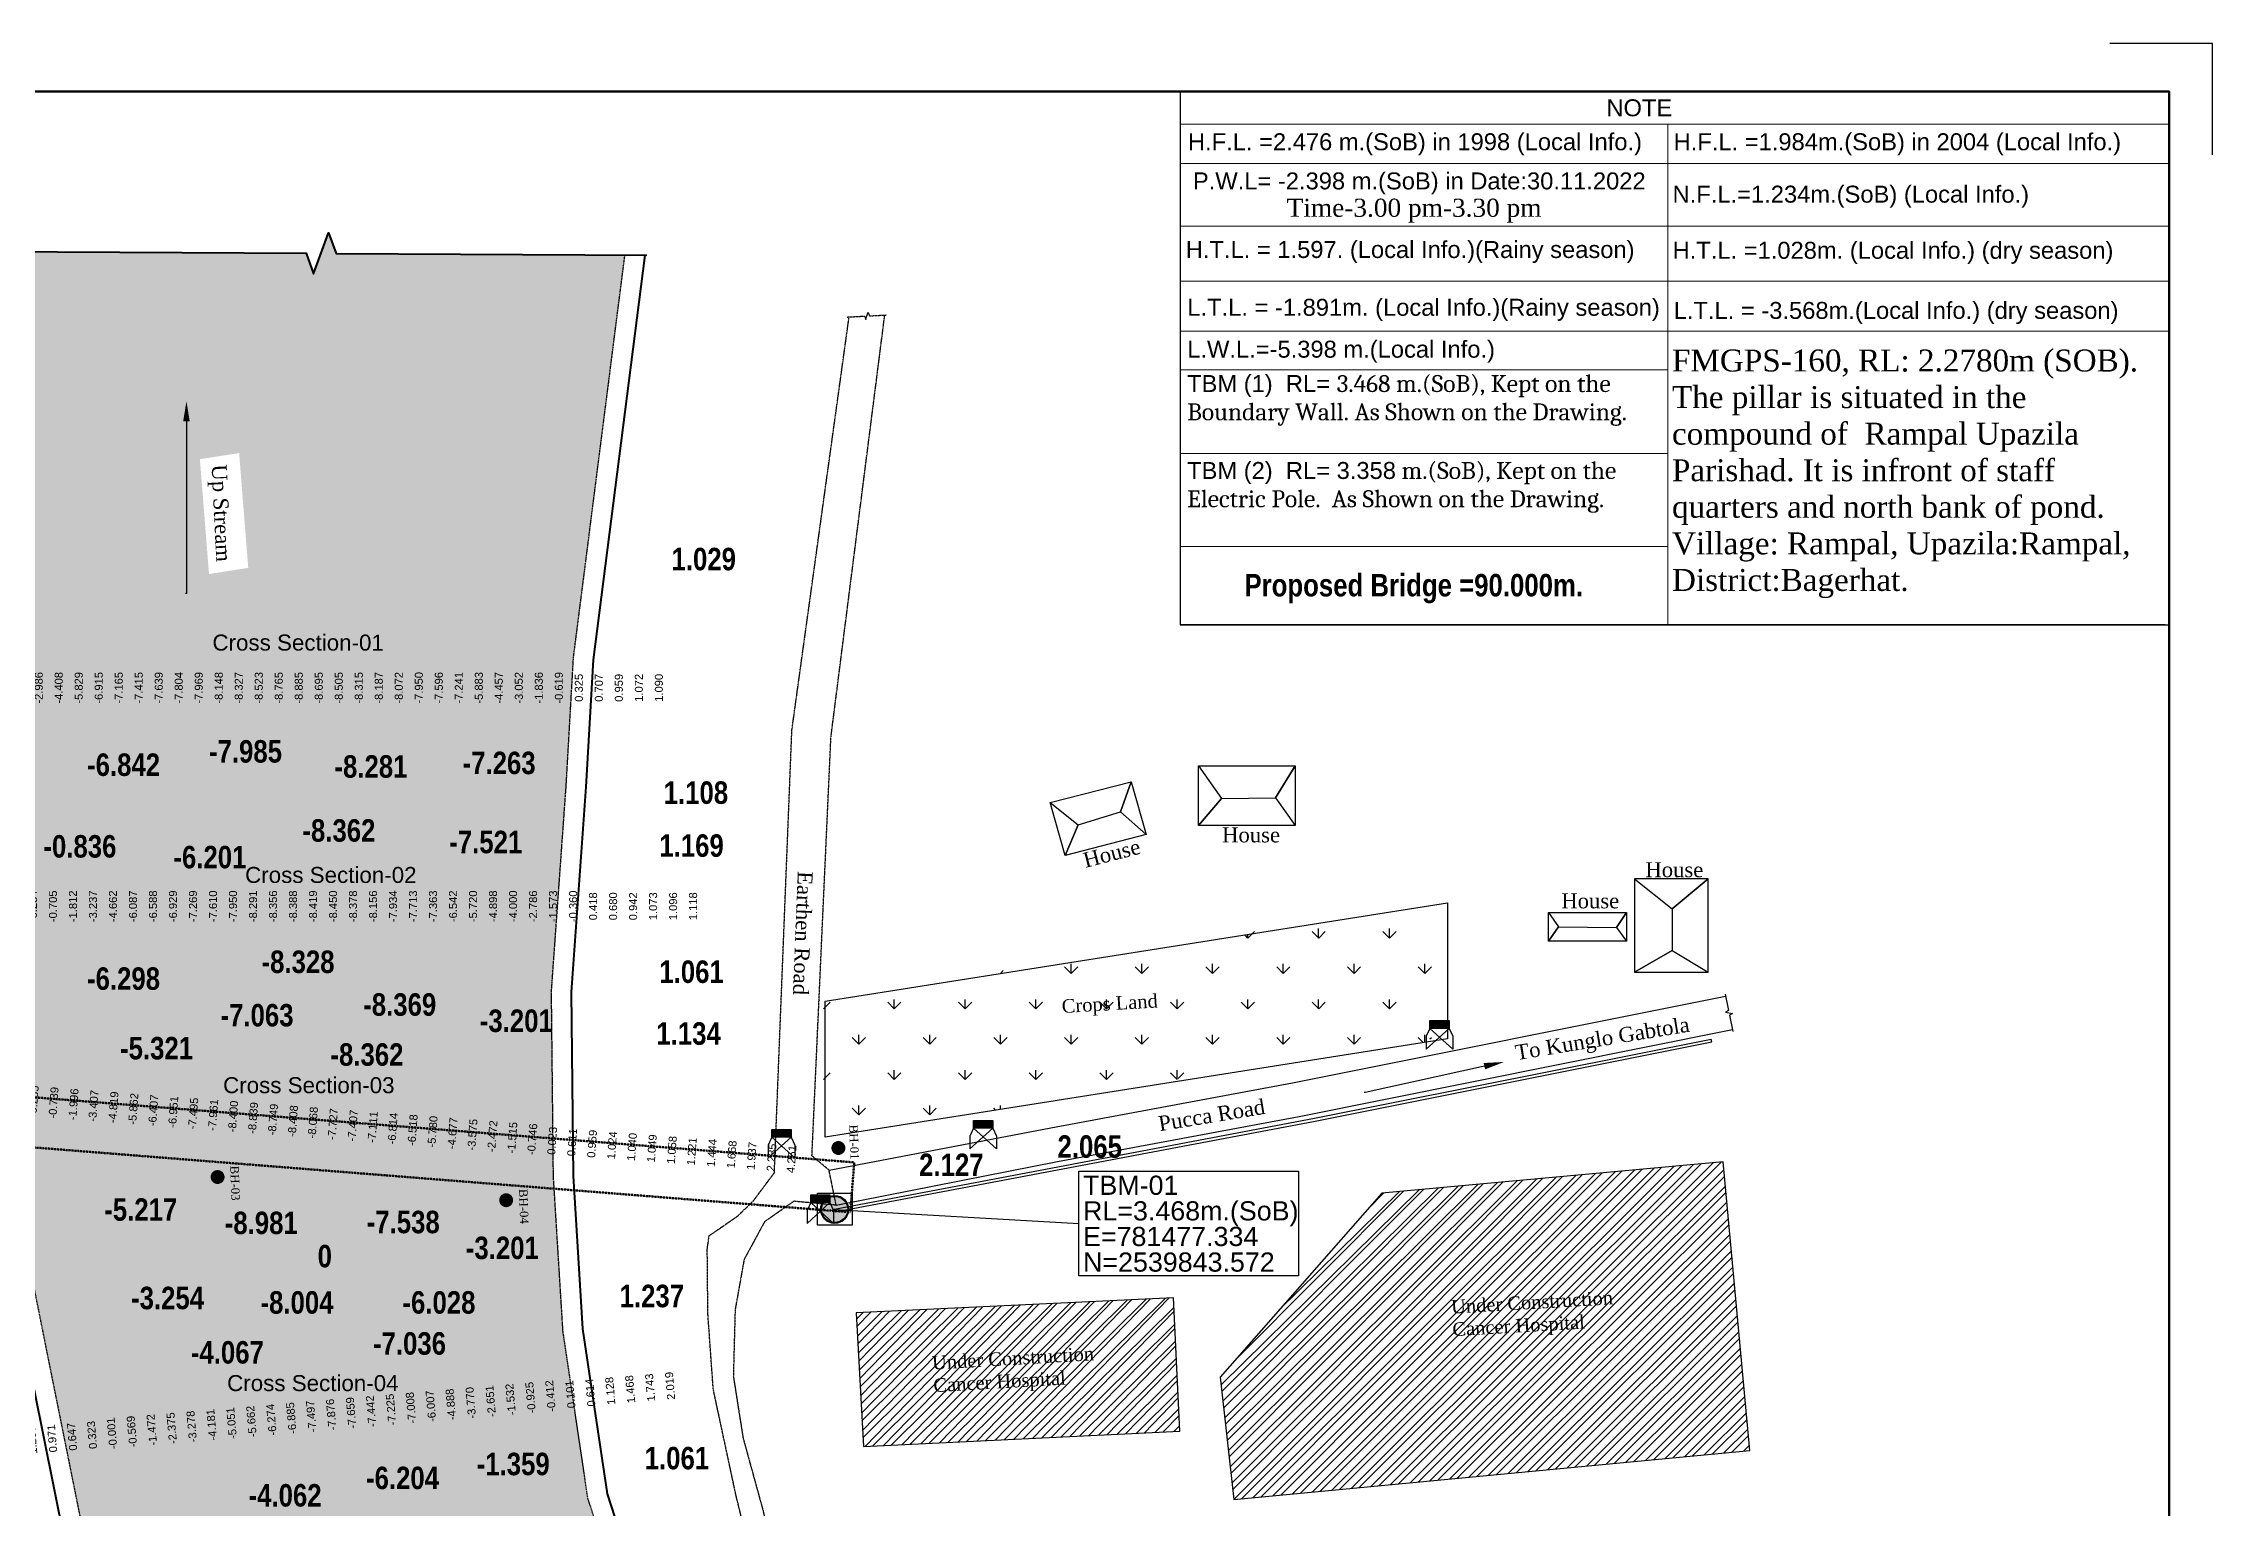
# Model space of a CAD drawing. Header units: inches. Extents: x 215676 to 3518780154, y 2761699 to 325936546.
# Drawn here: x 111645690 to 111862565, y 10021723 to 10168193 of the extents above; entities that cross this region are included whole.
import ezdxf
from ezdxf import colors
from ezdxf.entities.mleader import LeaderData, LeaderLine
from ezdxf.enums import TextEntityAlignment as Align
from ezdxf.math import Vec2, Vec3

# ---------------------------------------------------------------- set-up
doc = ezdxf.new("R2010")
doc.units = ezdxf.units.IN
doc.header["$LTSCALE"] = 20
doc.header["$MEASUREMENT"] = 0
doc.linetypes.add('DASHED', pattern=[0.75, 0.5, -0.25])
doc.linetypes.add('DASHED2', pattern=[0.375, 0.25, -0.125])
for name, color, linetype in [('BM_TBM', 1, 'Continuous'), ('BORE HOLE', 1, 'Continuous'), ('Chainage_TXT', 7, 'Continuous'), ('Crops Land', 74, 'Continuous'), ('ELECTRIC POLE', 1, 'Continuous'), ('proposed', 1, 'Continuous'), ('RL', 1, 'Continuous'), ('Text', 7, 'Continuous')]:
    doc.layers.add(name, color=color, linetype=linetype)
for name, color, linetype, lineweight in [('Boundary wall', 3, 'Continuous', 30), ('BUILDING', 5, 'Continuous', 30), ('KATCHA ROAD', 7, 'Continuous', 20), ('KHAL+RIVER BANK', 160, 'Continuous', 18), ('Pucca Road', 1, 'Continuous', 30), ('SHED', 7, 'Continuous', 30), ('Water Body', 4, 'Continuous', 18), ('Water Line', 4, 'DASHED', 18)]:
    doc.layers.add(name, color=color, linetype=linetype, lineweight=lineweight)
doc.styles.add('MtXpl_Arial_Narrow', font='ARIALNB.TTF')
doc.styles.get("Standard").update_dxf_attribs({"font": 'times.ttf', "height": 1})
doc.styles.add('SWIS', font='times.ttf')
doc.styles.add('text', font='arial.ttf')
doc.styles.add('TR', font='times.ttf')
doc.dimstyles.get("Standard").update_dxf_attribs({"dimtxt": 0.18, "dimasz": 0.18, "dimexe": 0.18, "dimexo": 0.0625, "dimgap": 0.09, "dimtad": 0, "dimtih": 1, "dimtoh": 1, "dimdec": 4, "dimzin": 0, "dimdsep": 46, "dimtxsty": 'Standard', "dimcen": 0.09, "dimadec": 0, "dimazin": 0, "dimtfac": 1, "dimtdec": 4, "dimtofl": 0, "dimtmove": 0, "dimatfit": 3, "dimfxl": 1, "dimtolj": 1, "dimtzin": 0, "dimarcsym": 0})

# ---------------------------------------------------------------- blocks, each defined once
blk = doc.blocks.new('eeee')
at = {"layer": 'ELECTRIC POLE'}
for p, q in [((353314.0216475676, 2673551.64898157), (353315.7394676891, 2673551.64898157)), ((353314.0216475676, 2673550.959405303), (353314.0216475676, 2673551.64898157)), ((353315.7394676891, 2673551.64898157), (353315.7394676891, 2673550.959405303)), ((353314.0216475676, 2673550.959405303), (353313.699718081, 2673550.258974852)), ((353313.699718081, 2673549.118617038), (353315.7394676891, 2673550.959405303)), ((353313.699718081, 2673550.258974852), (353313.699718081, 2673549.118617038)), ((353315.7394676891, 2673550.959405303), (353314.0216475676, 2673550.959405303)), ((353316.0613971761, 2673549.118617038), (353314.0216475676, 2673550.959405303)), ((353315.7394676891, 2673550.959405303), (353316.0613971761, 2673550.258974852)), ((353316.0613971761, 2673550.258974852), (353316.0613971761, 2673549.118617038))]:
    blk.add_line(p, q, dxfattribs=at)
blk.add_solid([(353314.0216475676, 2673551.64898157), (353315.7394676891, 2673551.64898157), (353314.0216475676, 2673550.959405303), (353315.7394676891, 2673550.959405303)], dxfattribs=at)
blk = doc.blocks.new('jhg')
at = {"layer": 'RL', "lineweight": 5, "style": 'text'}
for s, p in [('1.489', (772845.2215620347, 2500598.103621385)), ('1.028', (772847.2215620347, 2500598.103621385)), ('0.568', (772849.2215620347, 2500598.103621385)), ('0.108', (772851.2215620347, 2500598.103621385)), ('-0.863', (772853.2215620347, 2500598.103621385)), ('-1.882', (772855.2215620347, 2500598.103621385)), ('-2.986', (772857.2215620347, 2500598.103621385)), ('-4.408', (772859.2215620347, 2500598.103621385)), ('-5.829', (772861.2215620347, 2500598.103621385)), ('-6.915', (772863.2215620347, 2500598.103621385)), ('-7.165', (772865.2215620347, 2500598.103621385)), ('-7.415', (772867.2215620347, 2500598.103621385)), ('-7.639', (772869.2215620347, 2500598.103621385)), ('-7.804', (772871.2215620347, 2500598.103621385)), ('-7.969', (772873.2215620347, 2500598.103621385)), ('-8.148', (772875.2215620347, 2500598.103621385)), ('-8.327', (772877.2215620347, 2500598.103621385)), ('-8.523', (772879.2215620347, 2500598.103621385)), ('-8.765', (772881.2215620347, 2500598.103621385)), ('-8.885', (772883.2215620347, 2500598.103621385)), ('-8.695', (772885.2215620347, 2500598.103621385)), ('-8.505', (772887.2215620347, 2500598.103621385)), ('-8.315', (772889.2215620347, 2500598.103621385)), ('-8.187', (772891.2215620347, 2500598.103621385)), ('-8.072', (772893.2215620347, 2500598.103621385)), ('-7.950', (772895.2215620347, 2500598.103621385)), ('-7.596', (772897.2215620347, 2500598.103621385)), ('-7.241', (772899.2215620347, 2500598.103621385)), ('-5.883', (772901.2215620347, 2500598.103621385)), ('-4.457', (772903.2215620347, 2500598.103621385)), ('-3.052', (772905.2215620347, 2500598.103621385)), ('-1.836', (772907.2215620347, 2500598.103621385)), ('-0.619', (772909.2215620347, 2500598.103621385)), ('0.325', (772911.2215620347, 2500598.103621385)), ('0.707', (772913.2215620347, 2500598.103621385)), ('0.959', (772915.2215620347, 2500598.103621385)), ('1.072', (772917.2215620347, 2500598.103621385)), ('1.090', (772919.2215620347, 2500598.103621385))]:
    blk.add_text(s, height=0.8, rotation=90, dxfattribs=at).set_placement(p, align=Align.MIDDLE_CENTER)
blk = doc.blocks.new('zxbzcbzb')
at = {"layer": 'RL', "lineweight": 5, "style": 'text'}
for s, p in [('1.044', (772845.8975965708, 2500599.668045709)), ('1.389', (772847.8975965708, 2500599.668045709)), ('1.733', (772849.8975965708, 2500599.668045709)), ('0.709', (772851.8975965708, 2500599.668045709)), ('0.137', (772853.8975965708, 2500599.668045709)), ('-0.284', (772855.8975965708, 2500599.668045709)), ('-0.705', (772857.8975965708, 2500599.668045709)), ('-1.812', (772859.8975965708, 2500599.668045709)), ('-3.237', (772861.8975965708, 2500599.668045709)), ('-4.662', (772863.8975965708, 2500599.668045709)), ('-6.087', (772865.8975965708, 2500599.668045709)), ('-6.588', (772867.8975965708, 2500599.668045709)), ('-6.929', (772869.8975965708, 2500599.668045709)), ('-7.269', (772871.8975965708, 2500599.668045709)), ('-7.610', (772873.8975965708, 2500599.668045709)), ('-7.950', (772875.8975965708, 2500599.668045709)), ('-8.291', (772877.8975965708, 2500599.668045709)), ('-8.356', (772879.8975965708, 2500599.668045709)), ('-8.388', (772881.8975965708, 2500599.668045709)), ('-8.419', (772883.8975965708, 2500599.668045709)), ('-8.450', (772885.8975965708, 2500599.668045709)), ('-8.378', (772887.8975965708, 2500599.668045709)), ('-8.156', (772889.8975965708, 2500599.668045709)), ('-7.934', (772891.8975965708, 2500599.668045709)), ('-7.713', (772893.8975965708, 2500599.668045709)), ('-7.363', (772895.8975965708, 2500599.668045709)), ('-6.542', (772897.8975965708, 2500599.668045709)), ('-5.720', (772899.8975965708, 2500599.668045709)), ('-4.898', (772901.8975965708, 2500599.668045709)), ('-4.000', (772903.8975965708, 2500599.668045709)), ('-2.786', (772905.8975965708, 2500599.668045709)), ('-1.573', (772907.8975965708, 2500599.668045709)), ('-0.360', (772909.8975965708, 2500599.668045709)), ('0.418', (772911.8975965708, 2500599.668045709)), ('0.680', (772913.8975965708, 2500599.668045709)), ('0.942', (772915.8975965708, 2500599.668045709)), ('1.073', (772917.8975965708, 2500599.668045709)), ('1.096', (772919.8975965708, 2500599.668045709)), ('1.118', (772921.8975965708, 2500599.668045709))]:
    blk.add_text(s, height=0.8, rotation=90, dxfattribs=at).set_placement(p, align=Align.MIDDLE_CENTER)
blk = doc.blocks.new('sdbfndn')
at = {"layer": 'RL', "lineweight": 5, "style": 'text'}
for s, p in [('2.169', (772886.1474310823, 2500595.00364748)), ('1.720', (772888.1474310823, 2500595.00364748)), ('0.913', (772890.1474310823, 2500595.00364748)), ('0.270', (772892.1474310823, 2500595.00364748)), ('-0.235', (772894.1474310823, 2500595.00364748)), ('-0.739', (772896.1474310823, 2500595.00364748)), ('-1.996', (772898.1474310823, 2500595.00364748)), ('-3.407', (772900.1474310823, 2500595.00364748)), ('-4.819', (772902.1474310823, 2500595.00364748)), ('-5.862', (772904.1474310823, 2500595.00364748)), ('-6.407', (772906.1474310823, 2500595.00364748)), ('-6.951', (772908.1474310823, 2500595.00364748)), ('-7.495', (772910.1474310823, 2500595.00364748)), ('-7.961', (772912.1474310823, 2500595.00364748)), ('-8.400', (772914.1474310823, 2500595.00364748)), ('-8.839', (772916.1474310823, 2500595.00364748)), ('-8.749', (772918.1474310823, 2500595.00364748)), ('-8.408', (772920.1474310823, 2500595.00364748)), ('-8.068', (772922.1474310823, 2500595.00364748)), ('-7.727', (772924.1474310823, 2500595.00364748)), ('-7.407', (772926.1474310823, 2500595.00364748)), ('-7.111', (772928.1474310823, 2500595.00364748)), ('-6.814', (772930.1474310823, 2500595.00364748)), ('-6.518', (772932.1474310823, 2500595.00364748)), ('-5.780', (772934.1474310823, 2500595.00364748)), ('-4.677', (772936.1474310823, 2500595.00364748)), ('-3.575', (772938.1474310823, 2500595.00364748)), ('-2.472', (772940.1474310823, 2500595.00364748)), ('-1.515', (772942.1474310823, 2500595.00364748)), ('-0.746', (772944.1474310823, 2500595.00364748)), ('0.023', (772946.1474310823, 2500595.00364748)), ('0.611', (772948.1474310823, 2500595.00364748)), ('0.959', (772950.1474310823, 2500595.00364748)), ('1.024', (772952.1474310823, 2500595.00364748)), ('1.040', (772954.1474310823, 2500595.00364748)), ('1.049', (772956.1474310823, 2500595.00364748)), ('1.058', (772958.1474310823, 2500595.00364748)), ('1.221', (772960.1474310823, 2500595.00364748)), ('1.444', (772962.1474310823, 2500595.00364748)), ('1.668', (772964.1474310823, 2500595.00364748)), ('1.937', (772966.1474310823, 2500595.00364748)), ('2.235', (772968.1474310823, 2500595.00364748)), ('4.251', (772970.1474310823, 2500595.00364748))]:
    blk.add_text(s, height=0.8, rotation=90, dxfattribs=at).set_placement(p, align=Align.MIDDLE_CENTER)
blk = doc.blocks.new('dfgnfgjm')
at = {"layer": 'RL', "lineweight": 5, "style": 'text'}
for s, p in [('1.809', (773051.0267442473, 2500607.305582792)), ('1.860', (773053.0267442473, 2500607.305582792)), ('1.765', (773055.0267442473, 2500607.305582792)), ('1.512', (773057.0267442473, 2500607.305582792)), ('1.260', (773059.0267442473, 2500607.305582792)), ('0.971', (773061.0267442473, 2500607.305582792)), ('0.647', (773063.0267442473, 2500607.305582792)), ('0.323', (773065.0267442473, 2500607.305582792)), ('-0.001', (773067.0267442473, 2500607.305582792)), ('-0.569', (773069.0267442473, 2500607.305582792)), ('-1.472', (773071.0267442473, 2500607.305582792)), ('-2.375', (773073.0267442473, 2500607.305582792)), ('-3.278', (773075.0267442473, 2500607.305582792)), ('-4.181', (773077.0267442473, 2500607.305582792)), ('-5.051', (773079.0267442473, 2500607.305582792)), ('-5.662', (773081.0267442473, 2500607.305582792)), ('-6.274', (773083.0267442473, 2500607.305582792)), ('-6.885', (773085.0267442473, 2500607.305582792)), ('-7.497', (773087.0267442473, 2500607.305582792)), ('-7.876', (773089.0267442473, 2500607.305582792)), ('-7.659', (773091.0267442473, 2500607.305582792)), ('-7.442', (773093.0267442473, 2500607.305582792)), ('-7.225', (773095.0267442473, 2500607.305582792)), ('-7.008', (773097.0267442473, 2500607.305582792)), ('-6.007', (773099.0267442473, 2500607.305582792)), ('-4.888', (773101.0267442473, 2500607.305582792)), ('-3.770', (773103.0267442473, 2500607.305582792)), ('-2.651', (773105.0267442473, 2500607.305582792)), ('-1.532', (773107.0267442473, 2500607.305582792)), ('-0.925', (773109.0267442473, 2500607.305582792)), ('-0.412', (773111.0267442473, 2500607.305582792)), ('0.101', (773113.0267442473, 2500607.305582792)), ('0.614', (773115.0267442473, 2500607.305582792)), ('1.128', (773117.0267442473, 2500607.305582792)), ('1.468', (773119.0267442473, 2500607.305582792)), ('1.743', (773121.0267442473, 2500607.305582792)), ('2.019', (773123.0267442473, 2500607.305582792))]:
    blk.add_text(s, height=0.8, rotation=90, dxfattribs=at).set_placement(p, align=Align.MIDDLE_CENTER)

msp = doc.modelspace()

# ---------------------------------------------------------------- hatches: boundary and pattern name
at = {"layer": 'BM_TBM', "ltscale": 0.2}
h = msp.add_hatch(color=2, dxfattribs=at)
h.set_gradient(color1=(255, 255, 0), color2=(255, 255, 92), one_color=1, tint=0.6800000071525574)
edge = h.paths.add_edge_path()
edge.add_ellipse((111724796.4839325, 10051551.14379311), major_axis=(941.6691610913823, 941.6691610913823), ratio=0.9999999985270128, start_angle=0, end_angle=360)
h = msp.add_hatch(color=2, dxfattribs=at)
h.set_gradient(color1=(255, 255, 0), color2=(255, 255, 92), one_color=1, tint=0.6800000071525574)
edge = h.paths.add_edge_path()
edge.add_ellipse((111724796.4839325, 10051551.14379311), major_axis=(941.6691610913823, 941.6691610913823), ratio=0.9999999985270128, start_angle=0, end_angle=360)
at = {"layer": 'BORE HOLE', "ltscale": 0.2}
for points in [[(111725816.4473724, 10057965.48225784, 1), (111724530.2687683, 10057430.86993027, 1)], [(111663750.1998138, 10055060.20210838, 1), (111662464.021225, 10054525.58978081, 1)], [(111692600.2350769, 10052738.79757309, 1), (111691314.0564728, 10052204.18524551, 1)]]:
    msp.add_hatch(color=256, dxfattribs=at).paths.add_polyline_path(points)
at = {"layer": 'BUILDING', "lineweight": 20, "ltscale": 0.2}
h = msp.add_hatch(dxfattribs=at)
h.set_pattern_fill('ANSI32', color=256, scale=3371.745232298785, style=0)
h.set_pattern_definition([(45, (-660726829.5160828, -2490519582.856207), (-894.0689693219556, 894.0689693219558), []), (45, (-660726233.470108, -2490519582.856207), (-894.0689693219556, 894.0689693219558), [])])
h.paths.add_polyline_path([(111763355.6894836, 10034786.66028404), (111764699.1458435, 10022536.25842476), (111816303.1126862, 10027435.74766731), (111813624.3211365, 10056307.78480148), (111779495.6067657, 10053177.82772446)])
h.paths.add_polyline_path([(111758675.7382965, 10042724.81100464), (111726948.4819794, 10041203.85338211), (111727672.4940033, 10027839.92029381), (111759316.588974, 10029356.63194275)])
h.paths.add_polyline_path([(111786241.2205421, 10038004.88355655), (111802794.4008981, 10038973.89294847), (111802491.2529179, 10044152.44253991), (111785938.0725619, 10043183.43314799)], flags=24)
h.paths.add_polyline_path([(111734349.5104896, 10032405.08097858), (111750902.6908456, 10033374.0903705), (111750599.5428654, 10038552.63996194), (111734046.3625094, 10037583.63057002)], flags=24)
at = {"layer": 'Crops Land'}
h = msp.add_hatch(dxfattribs=at)
h.set_pattern_fill('GRASS', color=256, scale=5000)
h.set_pattern_definition([(90, (-660726829.5160828, -2490519582.856207), (-3535.533904999999, 3535.533904999999), [937.5, -6133.567814999999]), (45, (-660726829.5160828, -2490519582.856207), (-3535.533905932738, 3535.533905932738), [937.5000000000001, -4062.5]), (135, (-660726829.5160828, -2490519582.856207), (-3535.533905932738, -3535.533905932738), [937.5, -4062.5])])
h.paths.add_polyline_path([(111786080.8789062, 10068626.66665077), (111786080.8789062, 10082217.23802567), (111723853.2267151, 10072385.75999832), (111723853.2267151, 10058795.18862534)])
h.paths.add_polyline_path([(111747178.7450737, 10070367.00088213), (111757238.4544735, 10070955.88789229), (111757069.3239997, 10073845.07272353), (111747009.6145999, 10073256.18571338)], flags=24)
at = {"layer": 'Water Line', "linetype": 'Continuous', "lineweight": 9, "ltscale": 15, "true_color": 0x7aafdf}
h = msp.add_hatch(dxfattribs=at)
h.set_pattern_fill('ANSI33', color=143, scale=8000, angle=25)
h.set_pattern_definition([(70, (-660726829.5160828, -2490519582.856207), (-1879.385241571816, 684.0402866513374), []), (70, (-660725547.8033142, -2490518985.183729), (-1879.385241571816, 684.0402866513374), [999.9999999999994, -499.9999999999997])])
h.paths.add_polyline_path([(111698686.4816437, 10106720.01755714), (111703831.033905, 10147010.45431328), (111674946.7710114, 10147182.42107201), (111674209.0522308, 10149247.45777512), (111672684.5429688, 10145135.24499893), (111671946.8241882, 10147200.28170204), (111643067.7986298, 10147372.21727753), (111641079.9610291, 10133920.87236977), (111639458.9817963, 10123324.06024361), (111638763.1116943, 10104002.30289841), (111639725.6915894, 10086912.66970062), (111641247.0884857, 10065253.32139778), (111641416.7754517, 10064127.98605919), (111696631.3026428, 10059825.25459862), (111696488.2424011, 10073361.21586037), (111697961.2363281, 10093954.64956474)])
h.paths.add_polyline_path([(111696631.3026428, 10059825.25459862), (111641416.7754517, 10064127.98605919), (111642393.7262268, 10057649.0141449), (111696819.7466278, 10052654.83206367), (111696683.8175201, 10054856.44303322)])
h.paths.add_polyline_path([(111696819.7466278, 10052654.83206367), (111642393.7262268, 10057649.0141449), (111643669.8183136, 10049186.18749809), (111649747.8887482, 10018993.34418488), (111654974.1407623, 9998379.66620636), (111666255.8253326, 9973152.577419281), (111680225.1435547, 9950176.781925201), (111701104.0677643, 9957212.625404358), (111702472.830368, 9955499.413642883), (111702578.2269897, 9959883.853622437), (111703946.9895935, 9958170.641857147), (111724853.6559448, 9965215.833967209), (111713389.0377045, 9987882.243221283), (111704795.4252472, 10008198.28458595), (111700132.3968353, 10022643.0611248), (111697639.1253815, 10039383.55228233)])
h.paths.add_polyline_path([(111661338.141098, 10126598.43888474), (111662248.7891083, 10115111.77441216), (111666171.7216187, 10115724.18775177), (111665261.0736237, 10127210.85222435)], flags=16)

# ---------------------------------------------------------------- linework, layer by layer
at = {"lineweight": 25}
for p, q in [((111858223.9983978, 10163372.91846657, 1.452741127394574e-06), (111759338.1265411, 10163372.00911903, 1.452741127394574e-06)), ((111759338.1265411, 10163372.00911903, 1.452741127394574e-06), (111759338.6367798, 10110033.91432571, 1.452741127394574e-06)), ((111858224.5086365, 10110034.82367706, 1.452741127394574e-06), (111858223.9983978, 10163372.91846657, 1.452741127394574e-06)), ((111759338.6367798, 10110033.91432571, 1.452741127394574e-06), (111858224.5086365, 10110034.82367706, 1.452741127394574e-06))]:
    msp.add_line(p, q, dxfattribs=at)
at = {"lineweight": 15}
for p, q in [((111759338.1577148, 10160120.67347145, 1.488188772214016e-06), (111858224.0283661, 10160121.58282089, 1.488188772214016e-06)), ((111808088.0845642, 10160121.12149429, 1.488188772214016e-06), (111808088.3143463, 10133096.74858475, 1.488188772214016e-06)), ((111759338.1927948, 10156184.14847374, 1.488188772214016e-06), (111858224.0646515, 10156185.05781937, 1.488188772214016e-06)), ((111759338.2506256, 10149909.96989632, 1.488188772214016e-06), (111858224.1224823, 10149910.87924767, 1.488188772214016e-06)), ((111759338.3013763, 10144403.76788139, 1.488188772214016e-06), (111858224.173233, 10144404.67723083, 1.488188772214016e-06)), ((111759338.3475037, 10139399.8266983, 1.488188772214016e-06), (111858224.2193604, 10139400.73604584, 1.488188772214016e-06)), ((111759338.3961487, 10135546.55378151, 1.488188772214016e-06), (111808088.291748, 10135547.0295372, 1.488188772214016e-06)), ((111808088.3143463, 10133096.74858475, 1.488188772214016e-06), (111808088.5269165, 10110034.36234665, 1.488188772214016e-06)), ((111759338.4732971, 10127176.53050804, 1.488188772214016e-06), (111808088.3688965, 10127177.00626373, 1.488188772214016e-06)), ((111759338.5447845, 10117863.41700172, 1.488188772214016e-06), (111808088.4547424, 10117863.89274979, 1.488188772214016e-06))]:
    msp.add_line(p, q, dxfattribs=at)
msp.add_lwpolyline([(111505423.9983978, 9913892.918466568), (111858223.9983978, 9913892.918466568), (111858223.9983978, 10163372.91846657), (111505423.9983978, 10163372.91846657)], close=True)
at = {"lineweight": 50}
msp.add_lwpolyline([(111505423.9983978, 9913892.918466568), (111858223.9983978, 9913892.918466568), (111858223.9983978, 10163372.91846657), (111505423.9983978, 10163372.91846657)], close=True, dxfattribs=at)
at = {"lineweight": 25}
msp.add_lwpolyline([(111759337.957962, 10110035.39817619), (111857804.9197235, 10110035.160923), (111759337.957962, 10110035.39817619), (111831754.099884, 10110035.22369003)], dxfattribs=at)
at = {"elevation": -10495.00355915564}
msp.add_lwpolyline([(111749208.2249146, 10055372.01473618), (111771165.71875, 10055372.01473618), (111771165.71875, 10044917.72454262), (111749208.2249146, 10044917.72454262)], close=True, dxfattribs=at)
at = {"layer": 'BM_TBM', "elevation": -8464.184627298235}
msp.add_lwpolyline([(111723096.3176117, 10053169.70538139), (111726539.2971802, 10053169.70538139), (111726539.2971802, 10049974.4095993), (111723096.3176117, 10049974.4095993)], close=True, dxfattribs=at)
at = {"layer": 'BM_TBM'}
for major_axis, ratio, start_param, end_param in [((941.6691610913823, 941.6691610913823), 0.9999999985270126, 5.497787143045644, 11.78097245022523), ((941.6691610913823, 941.6691610913823), 0.9999999985270126, 5.497787143045644, 11.78097245022523), ((-987.5904524701356, 987.5904524701365), 0.9999999992006499, 3.926990817386916, 10.2101761245665), ((-987.5904524701356, 987.5904524701365), 0.9999999992006499, 3.926990817386916, 10.2101761245665), ((972.2833554080814, 972.2833554080814), 0.999999998828293, 5.497787143196285, 11.78097245037587), ((972.2833554080814, 972.2833554080814), 0.999999998828293, 5.497787143196285, 11.78097245037587), ((956.9762582384941, 956.9762582384941), 0.9999999986687579, 5.497787143116517, 11.7809724502961), ((956.9762582384941, 956.9762582384941), 0.9999999986687579, 5.497787143116517, 11.7809724502961), ((-926.3620634861194, 926.3620634861194), 0.9999999998729082, 3.926990817050788, 10.21017612423037), ((-926.3620634861194, 926.3620634861194), 0.9999999998729082, 3.926990817050788, 10.21017612423037)]:
    msp.add_ellipse((111724796.4839325, 10051551.14379311, 3468), major_axis=major_axis, ratio=ratio, start_param=start_param, end_param=end_param, dxfattribs=at)
msp.add_point((111724796.4839325, 10051551.14379311, 3468), dxfattribs=at)
msp.add_point((111724796.4839325, 10051551.14379311, 3468), dxfattribs=at)
at = {"layer": 'Boundary wall', "lineweight": 30}
msp.add_lwpolyline([(111812433.4909668, 10068558.1983242), (111772780.8398132, 10060638.21089745), (111724796.136673, 10051550.94901085), (111724842.6544342, 10051305.31493759), (111772828.5830688, 10060392.80890656), (111812482.4573364, 10068313.04063034)], close=True, dxfattribs=at)
at = {"layer": 'BUILDING', "lineweight": 30}
for points in [[(111779495.6067657, 10053177.82772446), (111763355.6894836, 10034786.66028404), (111764699.1458435, 10022536.25842476), (111816303.1126862, 10027435.74766731), (111813624.3211365, 10056307.78480148)], [(111758675.7382965, 10042724.81100464), (111726948.4819794, 10041203.85338211), (111727672.4940033, 10027839.92029381), (111759316.588974, 10029356.63194275), (111758675.7382965, 10042724.81100464)]]:
    msp.add_lwpolyline(points, close=True, dxfattribs=at)
at = {"layer": 'Crops Land'}
msp.add_lwpolyline([(111723853.2267151, 10072385.75999832), (111786080.8789062, 10082217.23802567), (111786080.8789062, 10068626.66665077), (111723853.2267151, 10058795.18862534)], close=True, dxfattribs=at)
at = {"layer": 'Defpoints', "color": 1, "linetype": 'Continuous', "lineweight": 30}
msp.add_lwpolyline([(111862560.2777405, 10157038.79311371), (111862564.9785309, 10168188.29844666), (111852300.5279083, 10168192.62609482)], dxfattribs=at)
at = {"layer": 'KATCHA ROAD', "linetype": 'DASHED2', "lineweight": 25, "ltscale": 2}
for points in [[(111726065.2960663, 10140818.23287964), (111727776.8124237, 10140908.22873306), (111727919.6737366, 10140571.831604), (111728133.261322, 10141270.88084984), (111728276.1226196, 10140934.48372269), (111729987.6390076, 10141024.4795723)], [(111718771.0806427, 10055220.70623779), (111720522.5129852, 10099478.64587021), (111726245.0477295, 10140827.68467712)], [(111724951.7984467, 10051976.02125168), (111724238.577713, 10055488.40352058), (111722531.7280273, 10056908.85771751), (111724428.6072845, 10098794.3919735), (111729807.8873291, 10141015.02777672)]]:
    msp.add_lwpolyline(points, dxfattribs=at)
at = {"layer": 'KATCHA ROAD', "linetype": 'DASHED2', "lineweight": 25, "ltscale": 2, "elevation": 10989}
for points in [[(111717061.0754089, 10014416.77967453), (111714942.6917267, 10022924.32030678), (111712662.8312683, 10033577.09338379), (111712126.389267, 10041100.60632515), (111712062.2578735, 10047585.06599236), (111712251.4048615, 10048922.05530357), (111715076.4879456, 10050871.43816376), (111716645.2920074, 10052373.68910027), (111718771.0806427, 10055220.70623779), (111718771.0806427, 10055220.70623779)], [(111724951.7984467, 10051976.02125168), (111720720.0447845, 10052367.46600533), (111717784.0909119, 10050313.47114372), (111715746.8663483, 10046548.70872498), (111714847.6653595, 10041517.00220108), (111714669.1822205, 10034864.57769775), (111715640.6512451, 10028690.66338539), (111717614.9348145, 10021507.48794365), (111719207.0994263, 10014972.99356079), (111733511.6054382, 9977805.236679077)]]:
    msp.add_lwpolyline(points, dxfattribs=at)
at = {"layer": 'KHAL+RIVER BANK', "lineweight": 40, "ltscale": 15}
for points in [[(111640867.8580933, 10147385.31495285), (111671946.8241882, 10147200.28170204), (111672684.5429688, 10145135.24499893), (111674209.0522308, 10149247.45777512), (111674946.7710114, 10147182.42107201), (111706025.7370911, 10146997.3878212)], [(111678282.508255, 9949522.146766663), (111664481.4839325, 9972221.143795013), (111653077.9089813, 9997720.79286766), (111647797.0222778, 10018549.9641037), (111641699.4812012, 10048839.52789879), (111639257.5800476, 10065033.80265236), (111637729.6361084, 10086786.35800362), (111636761.0843964, 10103982.01502991), (111637464.4498291, 10123511.89035225), (111639102.1903687, 10134218.27610588), (111641047.8549042, 10147384.24331474)], [(111726768.5491028, 9965861.120494843), (111715204.4839172, 9988724.143793106), (111706671.6849365, 10008896.41683769), (111702086.303299, 10023100.66511536), (111699630.0098877, 10039592.87587357), (111698683.165741, 10054928.68188858), (111698488.9975281, 10073300.33686829), (111699957.1851654, 10093826.57556725), (111700679.2754669, 10106536.41075706), (111705845.7402954, 10146998.4594593)]]:
    msp.add_lwpolyline(points, dxfattribs=at)
at = {"layer": 'proposed', "linetype": 'DASHED', "lineweight": 100, "ltscale": 2, "elevation": 3468}
msp.add_lwpolyline([(111636643.3382721, 10058395.50354958), (111726361.1825714, 10051274.51965332), (111726756.7927856, 10056258.84433746), (111637038.9484863, 10063379.82823563)], close=True, dxfattribs=at)
at = {"layer": 'Pucca Road', "ltscale": 0.5, "elevation": 9024}
for points in [[(111724238.577713, 10055488.40352058), (111746405.4076996, 10059705.0043354), (111770567.2309875, 10064223.05283737), (111813858.4602203, 10072895.03551483)], [(111813821.5509338, 10073071.21072197), (111814158.8262024, 10071461.3307209), (111813848.3205719, 10071268.56497383), (111814571.857666, 10071164.72089005), (111814261.3520355, 10070971.95514488), (111814598.6273346, 10069362.07514381)], [(111724951.7984467, 10051976.02125168), (111747078.5566254, 10056342.26137543), (111771245.8982391, 10060861.34175491), (111814561.7180328, 10069538.25035095)]]:
    msp.add_lwpolyline(points, dxfattribs=at)
at = {"layer": 'SHED', "lineweight": 30}
for points in [[(111761178.3145294, 10095925.34143639), (111770836.6795807, 10095925.34143639), (111770836.6795807, 10089956.66180038), (111761178.3145294, 10089956.66180038)], [(111746342.2641144, 10092244.65728378), (111754445.0578461, 10094333.6949234), (111755939.6519928, 10089045.17805099), (111747836.8582611, 10086956.14040947)], [(111812118.3760529, 10084616.84782982), (111804769.1816559, 10084616.84782982), (111804769.1816559, 10075283.3568325), (111812118.3760529, 10075283.3568325)], [(111796174.3506622, 10081256.78995705), (111803959.5248108, 10081256.78995705), (111803959.5248108, 10078394.52204323), (111796174.3506622, 10078394.52204323)]]:
    msp.add_lwpolyline(points, close=True, dxfattribs=at)
for points in [[(111761178.3145294, 10095925.34143639), (111763491.4143982, 10092671.77295113), (111761178.3145294, 10089956.66180038), (111763491.4143982, 10092671.77295113), (111768884.8627472, 10092726.34825134), (111770836.6795807, 10095925.34143639), (111768884.8627472, 10092726.34825134), (111770836.6795807, 10089956.66180038)], [(111746342.2641144, 10092244.65728378), (111749138.3856659, 10090022.72903633), (111747836.8582611, 10086956.14040947), (111749138.3856659, 10090022.72903633), (111753368.4163818, 10091316.85055161), (111754445.0578461, 10094333.6949234), (111753368.4163818, 10091316.85055161), (111755939.6519928, 10089045.17805099)], [(111804769.1816559, 10084616.84782982), (111808546.7689514, 10081622.73823547), (111812118.3760529, 10084616.84782982), (111808546.7689514, 10081622.73823547), (111808546.7689514, 10077459.11526108), (111804769.1816559, 10075283.3568325), (111808546.7689514, 10077459.11526108), (111812118.3760529, 10075283.3568325)], [(111796174.3506622, 10081256.78995705), (111797171.9787598, 10079834.34941483), (111796174.3506622, 10078394.52204323), (111797171.9787598, 10079834.34941483), (111802963.2133179, 10079744.98852158), (111803959.5248108, 10081256.78995705), (111802963.2133179, 10079744.98852158), (111803959.5248108, 10078394.52204323)]]:
    msp.add_lwpolyline(points, dxfattribs=at)
at = {"layer": 'Water Body', "linetype": 'DASHED2', "lineweight": 30, "ltscale": 15}
for points in [[(111680225.1435547, 9950176.781925201), (111666255.8253326, 9973152.577419281), (111654974.1407623, 9998379.66620636), (111649747.8887482, 10018993.34418488), (111643669.8183136, 10049186.18749809), (111641247.0884857, 10065253.32139778), (111639725.6915894, 10086912.66970062), (111638763.1116943, 10104002.30289841), (111639458.9817963, 10123324.06024361), (111641079.9610291, 10133920.87236977), (111643067.7986298, 10147372.21727753)], [(111724853.6559448, 9965215.833967209), (111713389.0377045, 9987882.243221283), (111704795.4252472, 10008198.28458595), (111700132.3968353, 10022643.0611248), (111697639.1253815, 10039383.55228233), (111696683.8175201, 10054856.44303322), (111696488.2424011, 10073361.21586037), (111697961.2363281, 10093954.64956474), (111698686.4816437, 10106720.01755714), (111703831.033905, 10147010.45431328)]]:
    msp.add_lwpolyline(points, dxfattribs=at)

# ---------------------------------------------------------------- block references
at = {"layer": 'Chainage_TXT', "xscale": 1000, "yscale": 1000, "zscale": 1000}
for name, p in [('jhg', (-661211999.4618683, -2490494375.909365)), ('zxbzcbzb', (-661211250.7804871, -2490517794.385667))]:
    msp.add_blockref(name, p, dxfattribs=at)
for name, p, rotation in [('sdbfndn', (-849163393.0987854, -2424519422.754206, 17825.1864751212), 355.6388684041351), ('dfgnfgjm', (-446592650.0415344, -2547123912.783053), 4.864204723822248)]:
    msp.add_blockref(name, p, dxfattribs=dict(at, rotation=rotation))
at = {"layer": 'Text', "xscale": 1123.915077434745, "yscale": 1123.915077434745, "zscale": 1123.915077434745}
for p in [(-285310656.8568573, -2994774572.241415, -3.045521168587584e-07), (-285376435.8568573, -2994785451.241415, -3.045521168587584e-07), (-285356283.856842, -2994784557.241414, -3.045521168587584e-07), (-285372552.8568573, -2994792004.241415, -3.045521168587584e-07)]:
    msp.add_blockref('eeee', p, dxfattribs=at)

# ---------------------------------------------------------------- texts
at = {"color": 6, "lineweight": 13, "style": 'SWIS'}
msp.add_text(' Time-3.00 pm-3.30 pm', height=1807.890457848971, rotation=359.9994752229057, dxfattribs=at).set_placement((111769304.3740082, 10150846.33176994, -0.1415409296114944))
at = {"layer": 'RL', "style": 'MtXpl_Arial_Narrow'}
for s, p in [('1.029', (111708487.9581909, 10115485.48815536)), ('-7.985', (111662245.3582764, 10096247.25453758)), ('-6.842', (111650058.0687103, 10094914.25523758)), ('-8.281', (111674788.4822693, 10094736.5206337)), ('-7.263', (111687598.4736023, 10095091.9869194)), ('1.108', (111707705.4927826, 10092120.06280708)), ('-0.836', (111645690.9123993, 10086747.59378624)), ('-8.362', (111671585.9793701, 10088338.11582184)), ('-7.521', (111686264.1030273, 10087182.84820557)), ('1.169', (111707271.4692841, 10086824.05838776)), ('-6.201', (111658687.0277252, 10085672.11430359)), ('-8.328', (111667498.9753418, 10075201.22328568)), ('1.061', (111707271.4692841, 10074206.8975296)), ('-6.298', (111650051.1694794, 10073518.32221031)), ('-7.063', (111663397.6187286, 10069857.12830734)), ('-8.369', (111677663.2207184, 10070925.94613647)), ('-3.201', (111689320.9178162, 10069305.33722878)), ('1.134', (111706972.1734772, 10068029.6666832)), ('-5.321', (111653353.8701172, 10066557.30368233)), ('-8.362', (111674389.2657776, 10065922.5789299)), ('2.065', (111747078.4839172, 10056717.14379501, 2073)), ('2.127', (111733242.9211273, 10054890.10131264)), ('-5.217', (111651772.7622681, 10050418.47602654)), ('-8.981', (111663822.9996185, 10049080.93932915)), ('-7.538', (111678015.5075226, 10049170.10863686)), ('0', (111673108.6632996, 10045762.26189804)), ('-3.201', (111687923.4810486, 10046584.20163536)), ('-3.254', (111654453.1057739, 10041571.31027603)), ('1.237', (111703299.8669891, 10041770.89440727)), ('-8.004', (111667395.9530334, 10041125.4637394)), ('-6.028', (111681588.4609528, 10041125.4637394)), ('-7.036', (111678642.8448334, 10037023.68142319)), ('-4.067', (111660433.5956268, 10036131.99126434)), ('-1.359', (111689008.614151, 10024966.53439903)), ('1.061', (111705806.8443451, 10025553.46330452)), ('-4.062', (111666202.3579865, 10021830.7592392)), ('-6.204', (111677942.5418396, 10023571.65144157))]:
    msp.add_text(s, height=2248.172575987745, rotation=359.9994752229057, dxfattribs=at).set_placement(p)
at = {"layer": 'SHED', "color": 217, "true_color": 0x93278f, "insert": (111808513.4864655, 10137564.91734695), "char_height": 2194.671010990239, "width": 49120.86542600529, "attachment_point": 1, "rotation": 0.0005281156833594521, "style": 'TR'}
msp.add_mtext('FMGPS-160, RL: 2.2780m (SOB). \\P{\\C7;The pillar is situated in the compound of  Rampal Upazila Parishad. It is infront of staff quarters and north bank of pond. Village: Rampal, Upazila:Rampal, District:Bagerhat.}', dxfattribs=at)
at = {"layer": 'Text', "color": 3, "lineweight": 0, "style": 'text'}
msp.add_text('NOTE', height=1697.173087867455, rotation=359.9994752229057, dxfattribs=at).set_placement((111801953.9884186, 10160898.38657761, -0.141540965877951))
at = {"layer": 'Text', "lineweight": 0, "style": 'text'}
for s, p in [('H.F.L. =2.476 m.(SoB) in 1998 (Local Info.)', (111760118.5378265, 10157501.11904907, -0.1415436014430504)), ('H.F.L. =1.984m.(SoB) in 2004 (Local Info.)', (111808675.1926117, 10157501.11904907, -0.1415436014430504)), ('H.T.L. = 1.597. (Local Info.)(Rainy season)', (111759903.3145294, 10146722.93649101, -0.1415409274340362)), ('H.T.L. =1.028m. (Local Info.) (dry season)', (111808572.6985016, 10146645.16479683, -0.1415436326213104)), ('L.T.L. = -1.891m. (Local Info.)(Rainy season)', (111760057.8160706, 10140942.04868889, -0.1415409582880223)), ('L.T.L. = -3.568m.(Local Info.) (dry season)', (111808685.3517761, 10140631.22259521, -0.1415436013836313)), ('L.W.L.=-5.398 m.(Local Info.)', (111760048.7957764, 10136751.89061165, -28955.31700809582))]:
    msp.add_text(s, height=1697.173087867455, rotation=359.9994752229057, dxfattribs=at).set_placement(p)
at = {"layer": 'Text', "color": 6, "lineweight": 0, "style": 'text'}
msp.add_text('P.W.L= -2.398 m.(SoB) in Date:30.11.2022', height=1697.173087867455, rotation=359.9994752229057, dxfattribs=at).set_placement((111760617.0956573, 10153585.79049683, -0.1415436326213104))
at = {"layer": 'Text', "color": 234, "lineweight": 0, "style": 'text'}
msp.add_text('N.F.L.=1.234m.(SoB) (Local Info.)', height=1697.173087867455, rotation=359.9994752229057, dxfattribs=at).set_placement((111808572.6985016, 10152259.76758575, -0.1415436326213104))
at = {"layer": 'Text', "style": 'TR'}
for s, rotation, p in [('Up Stream', 272.7810089976654, (111663259.3277893, 10126077.71640778)), ('House', 14.50167887814438, (111749701.1939697, 10086445.76010513)), ('Earthen Road', 267.7337997931433, (111721868.4083862, 10085375.79342842)), ('To Kunglo Gabtola', 9.379357582566174, (111792854.9656372, 10067217.7009716)), ('Pucca Road', 9.379357582566174, (111757182.5979919, 10060111.96540451))]:
    msp.add_text(s, height=1500, rotation=rotation, dxfattribs=at).set_placement(p, align=Align.MIDDLE_LEFT)
at = {"layer": 'Text', "color": 3, "style": 'MtXpl_Arial_Narrow'}
msp.add_text('Proposed Bridge =90.000m.', height=2248.172575987745, rotation=359.9994752229057, dxfattribs=at).set_placement((111765771.8218536, 10112871.84200668, -2621.346912838768))
at = {"layer": 'Text', "color": 7, "lineweight": 5, "style": 'text'}
for s, p in [('Cross Section-01', (111662591.027359, 10107454.76580238)), ('Cross Section-02', (111665857.9308014, 10084211.23393059)), ('Cross Section-03', (111663656.8293304, 10063179.76886368)), ('Cross Section-04', (111664060.9439392, 10033380.26200485))]:
    msp.add_text(s, height=1600, rotation=359.991506850945, dxfattribs=at).set_placement(p)
at = {"layer": 'Text', "style": 'TR'}
for p in [(111763538.7947845, 10089019.14346504), (111805855.5083618, 10085535.46844292), (111797447.9224701, 10082421.70676994)]:
    msp.add_text('House', height=1500, dxfattribs=at).set_placement(p, align=Align.MIDDLE_LEFT)
at = {"layer": 'Text', "color": 6, "char_height": 1697.173087867455, "attachment_point": 1, "rotation": 359.99947518796097, "style": 'text'}
for s, insert, width in [('TBM (1) {\\C256; RL= \\Fcambria|c0;3.468 m.(SoB), Kept on the Boundary Wall. As Shown on the Drawing.}', (111760033.4680328, 10135014.08070946, 12489.10623884049), 48076.31786286527), ('TBM (2) {\\C256; RL= 3.358\\Fcambria|c0; m.(SoB), Kept on the Electric Pole.  As Shown on the Drawing.}', (111760033.5528717, 10126317.71330643, 12489.10623849931), 49035.62112044426)]:
    msp.add_mtext(s, dxfattribs=dict(at, insert=insert, width=width))
at = {"layer": 'Text', "attachment_point": 1, "style": 'TR'}
for s, insert, char_height, rotation in [('Crops Land', (111747462.9085693, 10072548.7723484), 1355.448139022587, 3.3502238183543636), ('{\\C6;BH-01}', (111727098.30336, 10060051.22115326), 850, 272.0751155470803), ('{\\C6;BH-03}', (111665222.1654053, 10055949.05368805), 850, 272.0751155470803), ('{\\C6;BH-04}', (111694083.0131683, 10053619.85421562), 850, 272.0751155470803), ('Under Construction Cancer Hospital', (111786391.3665314, 10042476.01978302), 1355.448139022587, 3.3502238183543636), ('Under Construction Cancer Hospital', (111734499.6564789, 10036876.21720505), 1355.448139022587, 3.3502238183543636)]:
    msp.add_mtext_dynamic_manual_height_columns(s, width=19617.59332777001, gutter_width=45000, heights=[0], dxfattribs=dict(at, insert=insert, char_height=char_height, rotation=rotation))
at = {"layer": 'Text', "color": 30, "true_color": 0xf26722, "insert": (111749632.9747314, 10054930.31504631, -10495.00355915564), "char_height": 1920, "width": 23360.58443852942, "attachment_point": 1, "line_spacing_factor": 0.8, "style": 'text'}
msp.add_mtext('{\\C1;TBM-01\\C256;\\PRL=3.468m.(SoB)\\PE=781477.334\\PN=2539843.572}', dxfattribs=at)

# ---------------------------------------------------------------- leaders
msp.add_leader([(111724796.136673, 10051550.94901085, -13248.58462729823), (111749208.2249146, 10050144.86964035, -13248.58462729823)], dimstyle='Standard', override={"dimgap": 0.09, "dimtad": 0})
at = {"layer": 'Text'}
ml = msp.add_multileader_mtext('Standard', dxfattribs=at)
ml.set_content('', color=256)
ml.set_leader_properties()
ml.build(insert=Vec2(0, 0))
ml.multileader.update_dxf_attribs({"text_right_attachment_type": 6, "dogleg_length": 0.36, "arrow_head_size": 2000})
ctx = ml.context
ctx.base_point, ctx.char_height, ctx.arrow_head_size, ctx.landing_gap_size, ctx.plane_origin = Vec3(111659824.79776, 10113653.12119675), 1000, 2000, 90, Vec3(111659992.4655914, 10132380.79033279)
ctx.right_attachment, ctx.text_align_type = 6, 2
notes = []
notes.append((ctx, [(1, (1, 1, 0), (111660004.79776, 10113153.12119675), (-1, 0), 1.396982529655588e-08, [(0, [(111659992.4655914, 10132380.79033279)], 0, [])])]))
ctx.mtext.insert, ctx.mtext.alignment, ctx.mtext.flow_direction = Vec3(111659914.79776, 10114153.12119675), 3, 5
ml = msp.add_multileader_mtext('Standard', dxfattribs=at)
ml.set_content('', color=256)
ml.set_leader_properties()
ml.build(insert=Vec2(0, 0))
ml.multileader.update_dxf_attribs({"text_right_attachment_type": 6, "dogleg_length": 0.36, "arrow_head_size": 2000})
ctx = ml.context
ctx.base_point, ctx.char_height, ctx.arrow_head_size, ctx.landing_gap_size, ctx.plane_origin = Vec3(111777657.005661, 10063755.23438072), 1000, 2000, 90, Vec3(111791709.2705231, 10066303.75000763)
ctx.right_attachment, ctx.text_align_type = 6, 2
notes.append((ctx, [(1, (1, 1, 0), (111777837.005661, 10063255.23438072), (-1, 0), 1.396982529655588e-08, [(0, [(111791709.2705231, 10066303.75000763)], 0, [])])]))
ctx.mtext.insert, ctx.mtext.alignment, ctx.mtext.flow_direction = Vec3(111777747.005661, 10064255.23438072), 3, 5
for ctx, leaders in notes:
    for number, flags, end, landing, length, lines in leaders:
        leader = LeaderData()
        leader.index, (leader.has_last_leader_line, leader.has_dogleg_vector, leader.attachment_direction) = number, flags
        leader.last_leader_point, leader.dogleg_vector, leader.dogleg_length = Vec3(end), Vec3(landing), length
        for number, points, colour, breaks in lines:
            line = LeaderLine()
            line.index, line.vertices, line.color, line.breaks = number, Vec3.list(points), colors.encode_raw_color(colour), breaks
            leader.lines.append(line)
        ctx.leaders.append(leader)

doc.saveas('drawing.dxf')
